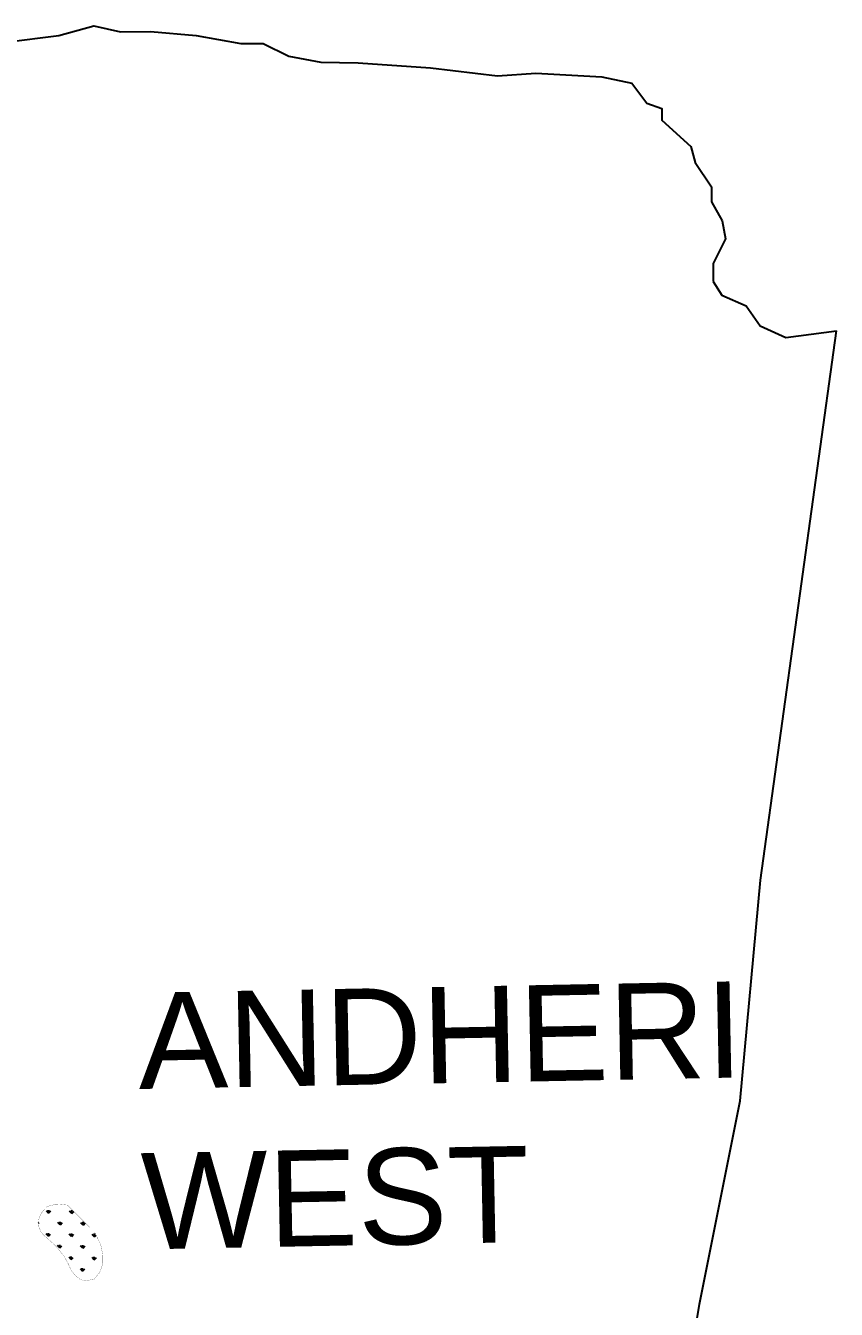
# Model space of a CAD drawing. Header units: metres. Extents: x 266580 to 276210, y 2111090 to 2136109.
# Drawn here: x 271335 to 273863, y 2114984 to 2118985 of the extents above; entities that cross this region are included whole.
import ezdxf

# ---------------------------------------------------------------- set-up
doc = ezdxf.new("R2010")
doc.units = ezdxf.units.M
for name, color, linetype in [('MANGROOVES', 112, 'Continuous'), ('village', 3, 'Continuous'), ('VILLAGE NAME', 250, 'Continuous')]:
    doc.layers.add(name, color=color, linetype=linetype)

msp = doc.modelspace()

# ---------------------------------------------------------------- hatches: boundary and pattern name
at = {"layer": 'MANGROOVES'}
h = msp.add_hatch(dxfattribs=at)
h.set_pattern_fill('GRASS', color=256, scale=2, angle=-0.65012)
h.paths.add_polyline_path([(271380.8, 2115278.2), (271376.1, 2115264.9), (271374.1, 2115245.5), (271384.8, 2115221.2), (271430.6, 2115179.5), (271456, 2115147.4), (271468.4, 2115124.4), (271477.4, 2115104.5), (271490.9, 2115088.1), (271505.6, 2115076.7), (271521.8, 2115072.6), (271548.7, 2115077.6), (271565.9, 2115098.6), (271575.7, 2115126.7), (271575.7, 2115151.7), (271569.3, 2115184.6), (271550.4, 2115224), (271465.2, 2115308.6), (271441.2, 2115311), (271425, 2115310.2), (271402.3, 2115304.1), (271389.4, 2115290.8)])

# ---------------------------------------------------------------- linework, layer by layer
at = {"layer": 'MANGROOVES', "const_width": 0.597}
msp.add_lwpolyline([(271380.8, 2115278.2), (271376.1, 2115264.9), (271374.1, 2115245.5), (271384.8, 2115221.2), (271430.6, 2115179.5), (271456, 2115147.4), (271468.4, 2115124.4), (271477.4, 2115104.5), (271490.9, 2115088.1), (271505.6, 2115076.7), (271521.8, 2115072.6), (271548.7, 2115077.6), (271565.9, 2115098.6), (271575.7, 2115126.7), (271575.7, 2115151.7), (271569.3, 2115184.6), (271550.4, 2115224), (271465.2, 2115308.6), (271441.2, 2115311), (271425, 2115310.2), (271402.3, 2115304.1), (271389.4, 2115290.8)], close=True, dxfattribs=at)
at = {"layer": 'village', "color": 3, "true_color": 0x00ff00}
for points in [[(271273.1, 2118933.5, 0), (271438.8, 2118954.7, 0), (271548, 2118985.4, 0), (271631.1, 2118966.2, 0), (271724, 2118966.9, 0), (271866.8, 2118954.8, 0), (272006.4, 2118929.3, 0), (272076, 2118929.9, 0), (272156, 2118890.7, 0), (272255.7, 2118871.6, 0), (272371.8, 2118869.2, 0), (272597.5, 2118854.4, 0), (272806.8, 2118829.5, 0), (272926.1, 2118837.1, 0), (273132, 2118825.5, 0), (273225, 2118806.3, 0), (273271.9, 2118743.6, 0), (273318.5, 2118727.4, 0), (273318.8, 2118690.9, 0), (273409, 2118608.6, 0), (273422.7, 2118559, 0), (273473.1, 2118483.1, 0), (273473.4, 2118436.7, 0), (273507.1, 2118377.2, 0), (273517.5, 2118320.8, 0), (273478.3, 2118244.2, 0), (273478.7, 2118187.8, 0)], [(273478.7, 2118187.8, 0), (273505.6, 2118144.9, 0), (273582.2, 2118112.3, 0), (273625.8, 2118049.6, 0), (273705.7, 2118013.7, 0), (273862.9, 2118034.2, 0)], [(273055.3, 2112242.3, 0), (273182.2, 2113447.5, 0), (273435.9, 2114999.6, 0), (273562.8, 2115633.9, 0), (273626.2, 2116321.1, 0), (273862.9, 2118034.2, 0)]]:
    msp.add_polyline3d(points, dxfattribs=at)

# ---------------------------------------------------------------- texts
at = {"layer": 'VILLAGE NAME', "insert": (271682.7, 2115970.3), "char_height": 300, "attachment_point": 1, "rotation": 1.1028}
msp.add_mtext_dynamic_manual_height_columns('{\\fArial|b0|i0|c0|p34;ANDHERI WEST}', width=2578.433, gutter_width=1928.7, heights=[0], dxfattribs=at)

doc.saveas('drawing.dxf')
